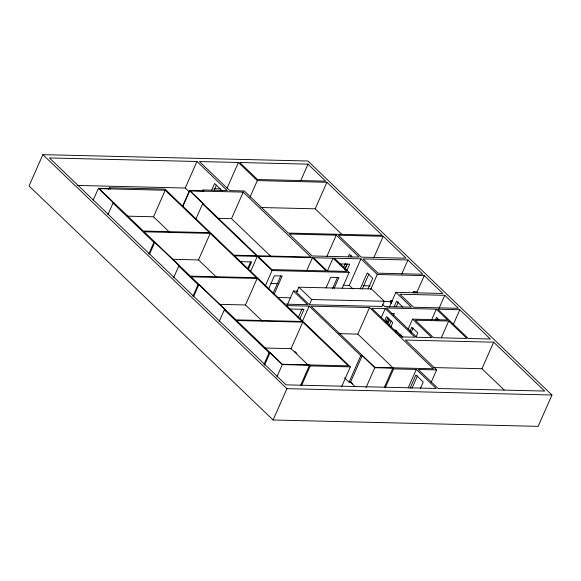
<?xml version="1.0" encoding="UTF-8"?>
<svg xmlns="http://www.w3.org/2000/svg" width="581" height="581" viewBox="0 0 581 581"><rect width="100%" height="100%" fill="white"/><g stroke="black" fill="none" stroke-linecap="round" stroke-linejoin="round"><path stroke-width="0.87" d="M42.871 154.64L29.05 185.985L273.106 419.99L538.129 426.36L551.95 395.015L307.894 161.01L42.871 154.64L286.927 388.653L551.95 395.015M93.272 199.951L98.392 188.338L110.339 188.629M108.683 189.406L109.417 187.743L164.924 189.079L233.874 255.19L256.606 255.742L202.566 203.924L195.615 219.676M107.899 214.709L113.019 203.103L114.217 203.132M127.254 216.154L153.515 216.786L165.215 190.241L209.429 232.64L143.34 231.049L99.126 188.658L165.215 190.241M148.801 253.933L153.921 242.321L154.778 242.342L179.609 266.149L178.752 266.127L173.632 277.733M149.658 253.948L154.778 242.342M77.534 185.441L185.245 188.026L196.952 161.489L227.287 190.575L203.045 189.994L202.311 191.65M182.536 206.386L189.486 190.626L204.069 190.982L203.045 189.994M182.746 206.589L189.696 190.829L243.214 192.115L310.929 257.042L257.412 255.756L189.486 190.626M211.709 190.067L214.6 183.509L222.53 191.113M214.178 190.125L216.35 185.208M227.069 188.193L238.406 162.484L257.31 180.604L326.907 182.281L382.24 235.341L288.227 233.083L244.325 190.989L229.764 190.633L199.421 161.547L238.406 162.484M172.252 259.293L198.506 259.925L210.213 233.388L256.446 277.718L190.35 276.128L144.117 231.797L210.213 233.388M192.921 296.237L198.041 284.625L198.898 284.646L225.203 309.869L224.346 309.847L219.226 321.46M193.778 296.252L198.898 284.646M217.991 218.333L231.507 218.652L243.214 192.115M249.99 197.191L257.31 180.604M247.724 268.524L250.564 262.082M248.377 269.148L251.573 261.908L239.96 261.624M250.672 271.291L257.26 256.366L272.068 270.564L349.166 272.416L342.216 288.176M219.226 304.342L245.487 304.974L257.194 278.43L302.076 321.467L235.98 319.884L191.098 276.846L257.194 278.43M300.689 180.742L308.003 164.154L325.73 181.149L257.492 179.514L239.764 162.513L308.003 164.154M265.118 286.324L272.068 270.564M268.589 288.982L274.399 275.808L282.184 275.99L274.196 294.109M273.164 293.122L280.797 275.83M260.971 207.519L315.2 208.819L326.907 182.281M287.196 305.134L293.412 291.03L297.951 291.139M263.97 364.36L269.09 352.747L270.02 352.769L282.33 364.577L309.513 365.231L310.218 365.907L350.343 366.865L341.563 386.772M298.816 287.188L296.521 292.403L309.382 304.734L381.978 306.477L384.273 301.263L371.412 288.931L298.816 287.188L311.677 299.52L384.273 301.263M264.529 365.209L270.02 352.769M306.957 270.129L312.447 257.688L326.224 270.906L271.835 269.599L258.051 256.388L312.447 257.688M298.118 317.887L302.142 308.772M326.733 256.722L336.246 235.16L359.116 257.092L312.091 255.96L289.215 234.034L336.246 235.16M299.963 318.475L303.986 309.361L289.411 309.012M276.846 377.018L282.33 364.577M309.382 304.734L311.677 299.52M302.556 321.039L309.143 306.114L360.786 355.637L362.217 355.666L374.789 367.722L392.85 368.158L393.613 368.884L416.316 369.429L436.164 388.464L286.063 384.854L49.414 157.945L196.952 161.489M264.791 348.026L291.052 348.658L302.752 322.121L348.368 365.856L282.272 364.265L236.663 320.53L302.752 322.121M327.553 270.623L333.036 258.189L346.821 271.4L327.183 270.928L313.399 257.717L333.036 258.189M326.028 287.944L330.712 277.326L338.926 277.522L334.242 288.147M273.106 419.99L286.927 388.653M332.492 288.793L337.539 277.348M343.647 267.325L345.434 263.273M348.295 256.78L349.37 254.347L351.941 256.809M344.642 269.686L347.14 264.035M345.041 268.996L347.191 264.13M350.408 256.831L351.127 255.212M346.842 270.644L349.689 264.181L339.602 263.941M300.733 385.138L309.513 365.231M301.437 385.806L310.218 365.907M343.073 285.249L349.254 285.394L360.961 258.857L377.272 274.501L424.261 275.626L442.86 293.463L395.872 292.337L389.292 307.262M373.721 257.855L383.235 236.293L406.104 258.218L361.229 257.143L338.36 235.211L383.235 236.293M360.155 289.004L367.221 272.976L372.733 278.255L368.143 288.677M362.268 289.055L368.986 273.825M370.693 289.432L377.272 274.501M338.905 333.647L357.816 334.104L369.516 307.56L433.346 368.761L374.825 367.352L311.002 306.158L369.516 307.56M344.504 377.788L349.087 382.175L360.786 355.637M349.087 382.175L350.51 382.211L362.217 355.666M381.209 317.778L385.232 308.656L415.008 337.205L401.58 336.886L371.804 308.337L385.232 308.656M401.725 274.087L407.949 259.983L422.823 274.254L377.948 273.172L363.067 258.908L407.949 259.983M392.451 300.544L391.028 300.508L390.309 302.135L391.609 303.384M384.753 320.661L386.532 316.616L392.749 322.578L390.606 327.423M385.806 322.317L387.948 317.466M386.111 320.741L387.411 321.983L388.82 318.773M394.129 306.753L396.598 301.14L402.713 307M387.897 323.566L389.691 319.499M396.242 306.804L398.363 301.997M389.023 325.803L391.173 320.915M393.686 315.222L394.405 313.587L391.921 313.529M366.008 387.629L374.789 367.722M413.149 292.868L413.679 291.677L416.316 291.735L417.616 292.984M395.843 332.274L396.547 330.683M416.947 292.214L424.261 275.626M408.16 329.1L412.546 319.143L447.617 319.986L436.331 309.165L386.242 307.966L416.78 337.249L431.806 337.612L412.546 319.143M384.44 387.237L392.85 368.158M409.968 331.264L411.762 327.197L417.812 333L416.018 337.067M385.196 387.955L393.613 368.884M410.949 332.935L413.106 328.047M431.581 319.949L436.331 309.165M438.931 308.576L444.785 295.308L458.344 308.308L413.469 307.233L399.91 294.233L444.785 295.308M435.423 319.826L436.484 317.415L438.967 319.804M436.839 319.855L437.544 318.25M408.269 387.672L416.316 369.429M410.055 388.217L415.909 374.948L423.258 382L420.332 388.631M412.009 388.261L417.499 375.827M441.393 337.619L448.706 321.032L466.877 338.454L433.506 337.655L415.335 320.233L448.706 321.032M453.245 324.663L459.825 309.731L490.371 339.021L468.293 338.491L437.747 309.201L459.825 309.731M431.146 382.356L436.629 369.915L405.502 340.067L493.676 342.187L544.651 391.064L438.118 388.507L418.269 369.48L436.629 369.915M433.382 367.562L481.969 368.724L493.676 342.187M214.011 188.716L220.352 188.869M202.566 203.924L203.728 203.953L190.052 190.837M257.26 256.366L234.528 255.822L284.93 304.146L307.661 304.691L293.412 291.03M360.961 258.857L334.358 258.218L349.166 272.416M270.826 283.513L278.074 283.688M363.031 285.729L370.213 285.896M277.246 297.508L290.74 297.835M383.642 301.474L390.868 301.648M309.143 306.114L286.411 305.57L350.343 366.865M387.411 321.983L388.82 322.019M399.459 335.099L401.253 335.143M413.679 291.677L414.972 292.918M315.2 208.819L341.889 234.412M481.969 368.724L504.192 390.033M395.872 292.337L411.355 307.182L384.76 306.543L382.814 304.684M391.028 300.508L392.32 301.75M349.254 285.394L353.016 289.004M395.131 329.841L402.88 337.278M357.816 334.104L392.981 367.824M231.507 218.652L271.225 256.737M185.245 188.026L189.086 191.715M350.742 382.029L352.696 383.903M350.51 382.211L354.911 386.43M294.93 351.498L296.891 353.371M153.515 216.786L169.768 232.371M198.506 259.925L216.088 276.781M245.487 304.974L262.401 321.191M291.052 348.658L307.988 364.904M109.417 187.743L110.651 188.934M98.392 188.338L113.803 203.118M113.019 203.103L153.921 242.321M178.752 266.127L198.041 284.625M224.346 309.847L269.09 352.747"/></g></svg>
